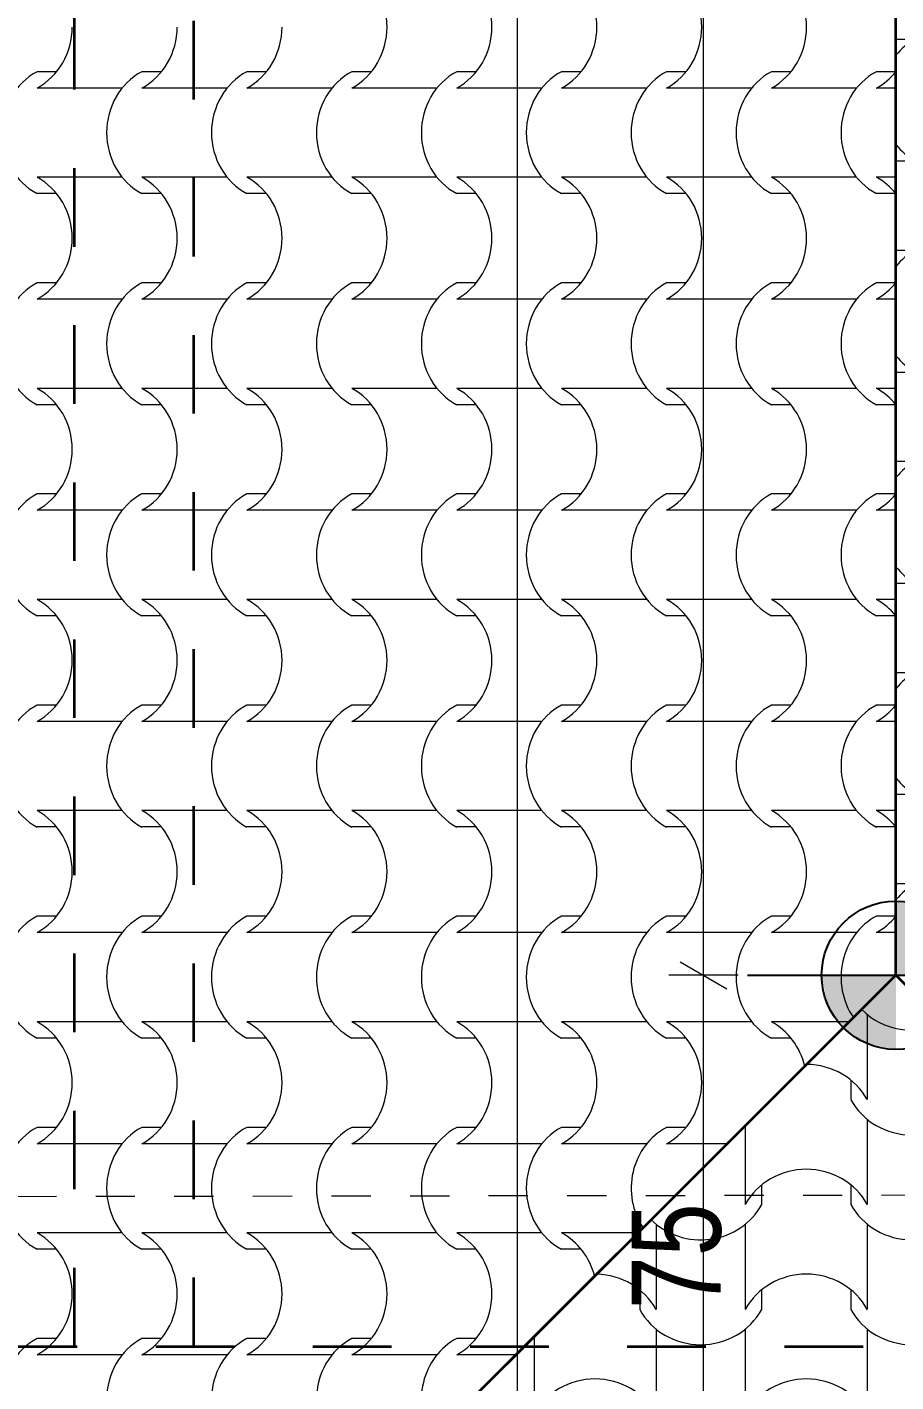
# Model space of a CAD drawing. Extents: x 1230 to 300706, y -1407 to 36108.
# Drawn here: x 244999 to 246169, y 7252 to 9078 of the extents above; entities that cross this region are included whole.
import ezdxf

# ---------------------------------------------------------------- set-up
doc = ezdxf.new("R2010")
doc.units = 0
doc.header["$LTSCALE"] = 5
doc.header["$MEASUREMENT"] = 0
doc.set_wipeout_variables(frame=1)
doc.linetypes.add('- Прекъснати линия', pattern=[423.333333, 211.666667, -211.666667])
doc.linetypes.add('Wipeout_Contour', pattern=[100000, 0, -100000])
for name, color, linetype, lineweight in [('1', 255, 'Continuous', 13), ('102', 254, 'Continuous', 15), ('41', 7, 'Continuous', 35), ('85', 254, 'Continuous', 20)]:
    doc.layers.add(name, color=color, linetype=linetype, lineweight=lineweight)
doc.layers.add('58', color=7, linetype='Continuous', lineweight=25, true_color=0xdf0000)
doc.layers.add('65', color=7, linetype='Continuous', lineweight=20, true_color=0x4e4e4e)
doc.styles.add('GENERATED_STYLE_6', font='Cambria Math.ttf')

# ---------------------------------------------------------------- blocks, each defined once
blk = doc.blocks.new('*X43')
at = {"layer": '102', "color": 254, "linetype": 'Continuous', "lineweight": 15}
for p, q in [((185.768, 135.847), (185.241, 135.847)), ((188.593, 135.847), (188.067, 135.847)), ((191.419, 135.847), (190.892, 135.847)), ((194.244, 135.847), (193.717, 135.847)), ((197.07, 135.847), (196.543, 135.847)), ((199.895, 135.847), (199.368, 135.847)), ((202.72, 135.847), (202.194, 135.847)), ((205.546, 135.847), (205.019, 135.847)), ((208.371, 135.847), (207.844, 135.847)), ((186.387, 135.407), (185.241, 135.407)), ((187.533, 135.407), (186.387, 135.407)), ((189.212, 135.407), (188.067, 135.407)), ((190.358, 135.407), (189.212, 135.407)), ((192.038, 135.407), (190.892, 135.407)), ((193.184, 135.407), (192.038, 135.407)), ((194.863, 135.407), (193.717, 135.407)), ((196.009, 135.407), (194.863, 135.407)), ((197.689, 135.407), (196.543, 135.407)), ((198.835, 135.407), (197.689, 135.407)), ((200.514, 135.407), (199.368, 135.407)), ((201.66, 135.407), (200.514, 135.407)), ((203.339, 135.407), (202.194, 135.407)), ((204.485, 135.407), (203.339, 135.407)), ((206.165, 135.407), (205.019, 135.407)), ((207.311, 135.407), (206.165, 135.407)), ((208.371, 135.407), (207.844, 135.407)), ((186.387, 133.003), (185.241, 133.003)), ((187.533, 133.003), (186.387, 133.003)), ((189.212, 133.003), (188.067, 133.003)), ((190.358, 133.003), (189.212, 133.003)), ((192.038, 133.003), (190.892, 133.003)), ((193.184, 133.003), (192.038, 133.003)), ((194.863, 133.003), (193.717, 133.003)), ((196.009, 133.003), (194.863, 133.003)), ((197.689, 133.003), (196.543, 133.003)), ((198.835, 133.003), (197.689, 133.003)), ((200.514, 133.003), (199.368, 133.003)), ((201.66, 133.003), (200.514, 133.003)), ((203.339, 133.003), (202.194, 133.003)), ((204.485, 133.003), (203.339, 133.003)), ((206.165, 133.003), (205.019, 133.003)), ((207.311, 133.003), (206.165, 133.003)), ((208.371, 133.003), (207.844, 133.003)), ((185.768, 132.563), (185.241, 132.563)), ((188.593, 132.563), (188.067, 132.563)), ((191.419, 132.563), (190.892, 132.563)), ((194.244, 132.563), (193.717, 132.563)), ((197.07, 132.563), (196.543, 132.563)), ((199.895, 132.563), (199.368, 132.563)), ((202.72, 132.563), (202.194, 132.563)), ((205.546, 132.563), (205.019, 132.563)), ((208.371, 132.563), (207.844, 132.563)), ((185.768, 130.158), (185.241, 130.158)), ((188.593, 130.158), (188.067, 130.158)), ((191.419, 130.158), (190.892, 130.158)), ((194.244, 130.158), (193.717, 130.158)), ((197.07, 130.158), (196.543, 130.158)), ((199.895, 130.158), (199.368, 130.158)), ((202.72, 130.158), (202.194, 130.158)), ((205.546, 130.158), (205.019, 130.158)), ((208.371, 130.158), (207.844, 130.158)), ((186.387, 129.718), (185.241, 129.718)), ((187.533, 129.718), (186.387, 129.718)), ((189.212, 129.718), (188.067, 129.718)), ((190.358, 129.718), (189.212, 129.718)), ((192.038, 129.718), (190.892, 129.718)), ((193.184, 129.718), (192.038, 129.718)), ((194.863, 129.718), (193.717, 129.718)), ((196.009, 129.718), (194.863, 129.718)), ((197.689, 129.718), (196.543, 129.718)), ((198.835, 129.718), (197.689, 129.718)), ((200.514, 129.718), (199.368, 129.718)), ((201.66, 129.718), (200.514, 129.718)), ((203.339, 129.718), (202.194, 129.718)), ((204.485, 129.718), (203.339, 129.718)), ((206.165, 129.718), (205.019, 129.718)), ((207.311, 129.718), (206.165, 129.718)), ((208.371, 129.718), (207.844, 129.718)), ((186.387, 127.313), (185.241, 127.313)), ((187.533, 127.313), (186.387, 127.313)), ((189.212, 127.313), (188.067, 127.313)), ((190.358, 127.313), (189.212, 127.313)), ((192.038, 127.313), (190.892, 127.313)), ((193.184, 127.313), (192.038, 127.313)), ((194.863, 127.313), (193.717, 127.313)), ((196.009, 127.313), (194.863, 127.313)), ((197.689, 127.313), (196.543, 127.313)), ((198.835, 127.313), (197.689, 127.313)), ((200.514, 127.313), (199.368, 127.313)), ((201.66, 127.313), (200.514, 127.313)), ((203.339, 127.313), (202.194, 127.313)), ((204.485, 127.313), (203.339, 127.313)), ((206.165, 127.313), (205.019, 127.313)), ((207.311, 127.313), (206.165, 127.313)), ((208.371, 127.313), (207.844, 127.313)), ((185.768, 126.873), (185.241, 126.873)), ((188.593, 126.873), (188.067, 126.873)), ((191.419, 126.873), (190.892, 126.873)), ((194.244, 126.873), (193.717, 126.873)), ((197.07, 126.873), (196.543, 126.873)), ((199.895, 126.873), (199.368, 126.873)), ((202.72, 126.873), (202.194, 126.873)), ((205.546, 126.873), (205.019, 126.873)), ((208.371, 126.873), (207.844, 126.873)), ((185.768, 124.468), (185.241, 124.468)), ((188.593, 124.468), (188.067, 124.468)), ((191.419, 124.468), (190.892, 124.468)), ((194.244, 124.468), (193.717, 124.468)), ((197.07, 124.468), (196.543, 124.468)), ((199.895, 124.468), (199.368, 124.468)), ((202.72, 124.468), (202.194, 124.468)), ((205.546, 124.468), (205.019, 124.468)), ((208.371, 124.468), (207.844, 124.468)), ((186.387, 124.028), (185.241, 124.028)), ((187.533, 124.028), (186.387, 124.028)), ((189.212, 124.028), (188.067, 124.028)), ((190.358, 124.028), (189.212, 124.028)), ((192.038, 124.028), (190.892, 124.028)), ((193.184, 124.028), (192.038, 124.028)), ((194.863, 124.028), (193.717, 124.028)), ((196.009, 124.028), (194.863, 124.028)), ((197.689, 124.028), (196.543, 124.028)), ((198.835, 124.028), (197.689, 124.028)), ((200.514, 124.028), (199.368, 124.028)), ((201.66, 124.028), (200.514, 124.028)), ((203.339, 124.028), (202.194, 124.028)), ((204.485, 124.028), (203.339, 124.028)), ((206.165, 124.028), (205.019, 124.028)), ((207.311, 124.028), (206.165, 124.028)), ((208.371, 124.028), (207.844, 124.028)), ((186.387, 121.623), (185.241, 121.623)), ((187.533, 121.623), (186.387, 121.623)), ((189.212, 121.623), (188.067, 121.623)), ((190.358, 121.623), (189.212, 121.623)), ((192.038, 121.623), (190.892, 121.623)), ((193.184, 121.623), (192.038, 121.623)), ((194.863, 121.623), (193.717, 121.623)), ((196.009, 121.623), (194.863, 121.623)), ((197.689, 121.623), (196.543, 121.623)), ((198.835, 121.623), (197.689, 121.623)), ((200.514, 121.623), (199.368, 121.623)), ((201.66, 121.623), (200.514, 121.623)), ((203.339, 121.623), (202.194, 121.623)), ((204.485, 121.623), (203.339, 121.623)), ((206.165, 121.623), (205.019, 121.623)), ((207.311, 121.623), (206.165, 121.623)), ((208.371, 121.623), (207.844, 121.623)), ((185.768, 121.183), (185.241, 121.183)), ((188.593, 121.183), (188.067, 121.183)), ((191.419, 121.183), (190.892, 121.183)), ((194.244, 121.183), (193.717, 121.183)), ((197.07, 121.183), (196.543, 121.183)), ((199.895, 121.183), (199.368, 121.183)), ((202.72, 121.183), (202.194, 121.183)), ((205.546, 121.183), (205.019, 121.183)), ((208.371, 121.183), (207.844, 121.183)), ((185.768, 118.779), (185.241, 118.779)), ((188.593, 118.779), (188.067, 118.779)), ((191.419, 118.779), (190.892, 118.779)), ((194.244, 118.779), (193.717, 118.779)), ((197.07, 118.779), (196.543, 118.779)), ((199.895, 118.779), (199.368, 118.779)), ((202.72, 118.779), (202.194, 118.779)), ((205.546, 118.779), (205.019, 118.779)), ((208.371, 118.779), (207.844, 118.779)), ((186.387, 118.339), (185.241, 118.339)), ((187.533, 118.339), (186.387, 118.339)), ((189.212, 118.339), (188.067, 118.339)), ((190.358, 118.339), (189.212, 118.339)), ((192.038, 118.339), (190.892, 118.339)), ((193.184, 118.339), (192.038, 118.339)), ((194.863, 118.339), (193.717, 118.339)), ((196.009, 118.339), (194.863, 118.339)), ((197.689, 118.339), (196.543, 118.339)), ((198.835, 118.339), (197.689, 118.339)), ((200.514, 118.339), (199.368, 118.339)), ((201.66, 118.339), (200.514, 118.339)), ((203.339, 118.339), (202.194, 118.339)), ((204.485, 118.339), (203.339, 118.339)), ((206.165, 118.339), (205.019, 118.339)), ((207.311, 118.339), (206.165, 118.339)), ((208.371, 118.339), (207.844, 118.339)), ((186.387, 115.934), (185.241, 115.934)), ((187.533, 115.934), (186.387, 115.934)), ((189.212, 115.934), (188.067, 115.934)), ((190.358, 115.934), (189.212, 115.934)), ((192.038, 115.934), (190.892, 115.934)), ((193.184, 115.934), (192.038, 115.934)), ((194.863, 115.934), (193.717, 115.934)), ((196.009, 115.934), (194.863, 115.934)), ((197.689, 115.934), (196.543, 115.934)), ((198.835, 115.934), (197.689, 115.934)), ((200.514, 115.934), (199.368, 115.934)), ((201.66, 115.934), (200.514, 115.934)), ((203.339, 115.934), (202.194, 115.934)), ((204.485, 115.934), (203.339, 115.934)), ((206.165, 115.934), (205.019, 115.934)), ((207.311, 115.934), (206.165, 115.934)), ((208.371, 115.934), (207.844, 115.934)), ((185.768, 115.494), (185.241, 115.494)), ((188.593, 115.494), (188.067, 115.494)), ((191.419, 115.494), (190.892, 115.494)), ((194.244, 115.494), (193.717, 115.494)), ((197.07, 115.494), (196.543, 115.494)), ((199.895, 115.494), (199.368, 115.494)), ((202.72, 115.494), (202.194, 115.494)), ((205.546, 115.494), (205.019, 115.494)), ((208.371, 115.494), (207.844, 115.494)), ((185.768, 113.089), (185.241, 113.089)), ((188.593, 113.089), (188.067, 113.089)), ((191.419, 113.089), (190.892, 113.089)), ((194.244, 113.089), (193.717, 113.089)), ((197.07, 113.089), (196.543, 113.089)), ((199.895, 113.089), (199.368, 113.089)), ((202.72, 113.089), (202.194, 113.089)), ((205.546, 113.089), (205.019, 113.089)), ((208.371, 113.089), (207.844, 113.089)), ((186.387, 112.649), (185.241, 112.649)), ((187.533, 112.649), (186.387, 112.649)), ((189.212, 112.649), (188.067, 112.649)), ((190.358, 112.649), (189.212, 112.649)), ((192.038, 112.649), (190.892, 112.649)), ((193.184, 112.649), (192.038, 112.649)), ((194.863, 112.649), (193.717, 112.649)), ((196.009, 112.649), (194.863, 112.649)), ((197.689, 112.649), (196.543, 112.649)), ((198.835, 112.649), (197.689, 112.649)), ((200.514, 112.649), (199.368, 112.649)), ((201.66, 112.649), (200.514, 112.649)), ((203.339, 112.649), (202.194, 112.649)), ((204.485, 112.649), (203.339, 112.649)), ((206.165, 112.649), (205.019, 112.649)), ((207.311, 112.649), (206.165, 112.649)), ((208.371, 112.649), (207.844, 112.649)), ((186.387, 110.244), (185.241, 110.244)), ((187.533, 110.244), (186.387, 110.244)), ((189.212, 110.244), (188.067, 110.244)), ((190.358, 110.244), (189.212, 110.244)), ((192.038, 110.244), (190.892, 110.244)), ((193.184, 110.244), (192.038, 110.244)), ((194.863, 110.244), (193.717, 110.244)), ((196.009, 110.244), (194.863, 110.244)), ((197.689, 110.244), (196.543, 110.244)), ((198.835, 110.244), (197.689, 110.244)), ((200.514, 110.244), (199.368, 110.244)), ((201.66, 110.244), (200.514, 110.244)), ((203.339, 110.244), (202.194, 110.244)), ((204.485, 110.244), (203.339, 110.244)), ((206.165, 110.244), (205.019, 110.244)), ((207.118, 110.244), (206.165, 110.244)), ((185.768, 109.804), (185.241, 109.804)), ((188.593, 109.804), (188.067, 109.804)), ((191.419, 109.804), (190.892, 109.804)), ((194.244, 109.804), (193.717, 109.804)), ((197.07, 109.804), (196.543, 109.804)), ((199.895, 109.804), (199.368, 109.804)), ((202.72, 109.804), (202.194, 109.804)), ((205.546, 109.804), (205.019, 109.804)), ((185.768, 107.399), (185.241, 107.399)), ((188.593, 107.399), (188.067, 107.399)), ((191.419, 107.399), (190.892, 107.399)), ((194.244, 107.399), (193.717, 107.399)), ((197.07, 107.399), (196.543, 107.399)), ((199.895, 107.399), (199.368, 107.399)), ((202.72, 107.399), (202.194, 107.399)), ((186.387, 106.959), (185.241, 106.959)), ((187.533, 106.959), (186.387, 106.959)), ((189.212, 106.959), (188.067, 106.959)), ((190.358, 106.959), (189.212, 106.959)), ((192.038, 106.959), (190.892, 106.959)), ((193.184, 106.959), (192.038, 106.959)), ((194.863, 106.959), (193.717, 106.959)), ((196.009, 106.959), (194.863, 106.959)), ((197.689, 106.959), (196.543, 106.959)), ((198.835, 106.959), (197.689, 106.959)), ((200.514, 106.959), (199.368, 106.959)), ((201.66, 106.959), (200.514, 106.959)), ((203.339, 106.959), (202.194, 106.959)), ((203.833, 106.959), (203.339, 106.959)), ((186.387, 104.555), (185.241, 104.555)), ((187.533, 104.555), (186.387, 104.555)), ((189.212, 104.555), (188.067, 104.555)), ((190.358, 104.555), (189.212, 104.555)), ((192.038, 104.555), (190.892, 104.555)), ((193.184, 104.555), (192.038, 104.555)), ((194.863, 104.555), (193.717, 104.555)), ((196.009, 104.555), (194.863, 104.555)), ((197.689, 104.555), (196.543, 104.555)), ((198.835, 104.555), (197.689, 104.555)), ((200.514, 104.555), (199.368, 104.555)), ((201.428, 104.555), (200.514, 104.555)), ((185.768, 104.115), (185.241, 104.115)), ((188.593, 104.115), (188.067, 104.115)), ((191.419, 104.115), (190.892, 104.115)), ((194.244, 104.115), (193.717, 104.115)), ((197.07, 104.115), (196.543, 104.115)), ((199.895, 104.115), (199.368, 104.115)), ((185.768, 101.71), (185.241, 101.71)), ((188.593, 101.71), (188.067, 101.71)), ((191.419, 101.71), (190.892, 101.71)), ((194.244, 101.71), (193.717, 101.71)), ((197.07, 101.71), (196.543, 101.71)), ((186.387, 101.27), (185.241, 101.27)), ((187.533, 101.27), (186.387, 101.27)), ((189.212, 101.27), (188.067, 101.27)), ((190.358, 101.27), (189.212, 101.27)), ((192.038, 101.27), (190.892, 101.27)), ((193.184, 101.27), (192.038, 101.27)), ((194.863, 101.27), (193.717, 101.27)), ((196.009, 101.27), (194.863, 101.27)), ((197.689, 101.27), (196.543, 101.27)), ((198.143, 101.27), (197.689, 101.27))]:
    blk.add_line(p, q, dxfattribs=at)
for centre, major_axis, start_param, end_param in [((192.929, 137.044), (0, 1.849), 4.715365, 5.812147), ((195.754, 137.044), (0, 1.849), 4.715365, 5.812147), ((198.58, 137.044), (0, 1.849), 4.715365, 5.812147), ((201.405, 137.044), (0, 1.849), 4.715365, 5.812147), ((204.23, 137.044), (0, 1.849), 4.715365, 5.812147), ((184.453, 137.055), (0, 1.849), 3.612631, 4.709413), ((187.278, 137.055), (0, 1.849), 3.612631, 4.709413), ((190.103, 137.055), (0, 1.849), 3.612631, 4.709413), ((192.929, 137.055), (0, 1.849), 3.612631, 4.709413), ((195.754, 137.055), (0, 1.849), 3.612631, 4.709413), ((198.58, 137.055), (0, 1.849), 3.612631, 4.709413), ((201.405, 137.055), (0, 1.849), 3.612631, 4.709413), ((204.23, 137.055), (0, 1.849), 3.612631, 4.709413), ((186.018, 134.205), (0, 1.839), 0.466079, 2.675513), ((188.843, 134.205), (0, 1.839), 0.466079, 2.675513), ((191.668, 134.205), (0, 1.839), 0.466079, 2.675513), ((194.494, 134.205), (0, 1.839), 0.466079, 2.675513), ((197.319, 134.205), (0, 1.839), 0.466079, 2.675513), ((200.145, 134.205), (0, 1.839), 0.466079, 2.675513), ((202.97, 134.205), (0, 1.839), 0.466079, 2.675513), ((205.795, 134.205), (0, 1.839), 0.466079, 2.675513), ((208.621, 134.205), (0, 1.839), 0.466079, 2.675513), ((207.056, 137.055), (0, 1.849), 3.612631, 4.000339), ((184.453, 131.355), (0, 1.849), 4.715365, 5.812147), ((187.278, 131.355), (0, 1.849), 4.715365, 5.812147), ((190.103, 131.355), (0, 1.849), 4.715365, 5.812147), ((192.929, 131.355), (0, 1.849), 4.715365, 5.812147), ((195.754, 131.355), (0, 1.849), 4.715365, 5.812147), ((198.58, 131.355), (0, 1.849), 4.715365, 5.812147), ((201.405, 131.355), (0, 1.849), 4.715365, 5.812147), ((204.23, 131.355), (0, 1.849), 4.715365, 5.812147), ((207.056, 131.355), (0, 1.849), 5.424438, 5.812147), ((184.453, 131.366), (0, 1.849), 3.612631, 4.709413), ((187.278, 131.366), (0, 1.849), 3.612631, 4.709413), ((190.103, 131.366), (0, 1.849), 3.612631, 4.709413), ((192.929, 131.366), (0, 1.849), 3.612631, 4.709413), ((195.754, 131.366), (0, 1.849), 3.612631, 4.709413), ((198.58, 131.366), (0, 1.849), 3.612631, 4.709413), ((201.405, 131.366), (0, 1.849), 3.612631, 4.709413), ((204.23, 131.366), (0, 1.849), 3.612631, 4.709413), ((186.018, 128.515), (0, 1.839), 0.466079, 2.675513), ((188.843, 128.515), (0, 1.839), 0.466079, 2.675513), ((191.668, 128.515), (0, 1.839), 0.466079, 2.675513), ((194.494, 128.515), (0, 1.839), 0.466079, 2.675513), ((197.319, 128.515), (0, 1.839), 0.466079, 2.675513), ((200.145, 128.515), (0, 1.839), 0.466079, 2.675513), ((202.97, 128.515), (0, 1.839), 0.466079, 2.675513), ((205.795, 128.515), (0, 1.839), 0.466079, 2.675513), ((208.621, 128.515), (0, 1.839), 0.466079, 2.675513), ((207.056, 131.366), (0, 1.849), 3.612631, 4.00034), ((184.453, 125.665), (0, 1.849), 4.715365, 5.812147), ((187.278, 125.665), (0, 1.849), 4.715365, 5.812147), ((190.103, 125.665), (0, 1.849), 4.715365, 5.812147), ((192.929, 125.665), (0, 1.849), 4.715365, 5.812147), ((195.754, 125.665), (0, 1.849), 4.715365, 5.812147), ((198.58, 125.665), (0, 1.849), 4.715365, 5.812147), ((201.405, 125.665), (0, 1.849), 4.715365, 5.812147), ((204.23, 125.665), (0, 1.849), 4.715365, 5.812147), ((207.056, 125.665), (0, 1.849), 5.424437, 5.812147), ((184.453, 125.676), (0, 1.849), 3.612631, 4.709413), ((187.278, 125.676), (0, 1.849), 3.612631, 4.709413), ((190.103, 125.676), (0, 1.849), 3.612631, 4.709413), ((192.929, 125.676), (0, 1.849), 3.612631, 4.709413), ((195.754, 125.676), (0, 1.849), 3.612631, 4.709413), ((198.58, 125.676), (0, 1.849), 3.612631, 4.709413), ((201.405, 125.676), (0, 1.849), 3.612631, 4.709413), ((204.23, 125.676), (0, 1.849), 3.612631, 4.709413), ((186.018, 122.826), (0, 1.839), 0.466079, 2.675513), ((188.843, 122.826), (0, 1.839), 0.466079, 2.675513), ((191.668, 122.826), (0, 1.839), 0.466079, 2.675513), ((194.494, 122.826), (0, 1.839), 0.466079, 2.675513), ((197.319, 122.826), (0, 1.839), 0.466079, 2.675513), ((200.145, 122.826), (0, 1.839), 0.466079, 2.675513), ((202.97, 122.826), (0, 1.839), 0.466079, 2.675513), ((205.795, 122.826), (0, 1.839), 0.466079, 2.675513), ((208.621, 122.826), (0, 1.839), 0.466079, 2.675513), ((207.056, 125.676), (0, 1.849), 3.612631, 4.000341), ((184.453, 119.976), (0, 1.849), 4.715365, 5.812147), ((187.278, 119.976), (0, 1.849), 4.715365, 5.812147), ((190.103, 119.976), (0, 1.849), 4.715365, 5.812147), ((192.929, 119.976), (0, 1.849), 4.715365, 5.812147), ((195.754, 119.976), (0, 1.849), 4.715365, 5.812147), ((198.58, 119.976), (0, 1.849), 4.715365, 5.812147), ((201.405, 119.976), (0, 1.849), 4.715365, 5.812147), ((204.23, 119.976), (0, 1.849), 4.715365, 5.812147), ((207.056, 119.976), (0, 1.849), 5.424436, 5.812147), ((184.453, 119.987), (0, 1.849), 3.612631, 4.709413), ((187.278, 119.987), (0, 1.849), 3.612631, 4.709413), ((190.103, 119.987), (0, 1.849), 3.612631, 4.709413), ((192.929, 119.987), (0, 1.849), 3.612631, 4.709413), ((195.754, 119.987), (0, 1.849), 3.612631, 4.709413), ((198.58, 119.987), (0, 1.849), 3.612631, 4.709413), ((201.405, 119.987), (0, 1.849), 3.612631, 4.709413), ((204.23, 119.987), (0, 1.849), 3.612631, 4.709413), ((186.018, 117.136), (0, 1.839), 0.466079, 2.675513), ((188.843, 117.136), (0, 1.839), 0.466079, 2.675513), ((191.668, 117.136), (0, 1.839), 0.466079, 2.675513), ((194.494, 117.136), (0, 1.839), 0.466079, 2.675513), ((197.319, 117.136), (0, 1.839), 0.466079, 2.675513), ((200.145, 117.136), (0, 1.839), 0.466079, 2.675513), ((202.97, 117.136), (0, 1.839), 0.466079, 2.675513), ((205.795, 117.136), (0, 1.839), 0.466079, 2.675513), ((208.621, 117.136), (0, 1.839), 0.466079, 2.675513), ((207.056, 119.987), (0, 1.849), 3.612631, 4.000342), ((184.453, 114.286), (0, 1.849), 4.715365, 5.812147), ((187.278, 114.286), (0, 1.849), 4.715365, 5.812147), ((190.103, 114.286), (0, 1.849), 4.715365, 5.812147), ((192.929, 114.286), (0, 1.849), 4.715365, 5.812147), ((195.754, 114.286), (0, 1.849), 4.715365, 5.812147), ((198.58, 114.286), (0, 1.849), 4.715365, 5.812147), ((201.405, 114.286), (0, 1.849), 4.715365, 5.812147), ((204.23, 114.286), (0, 1.849), 4.715365, 5.812147), ((207.056, 114.286), (0, 1.849), 5.424436, 5.812147), ((184.453, 114.297), (0, 1.849), 3.612631, 4.709413), ((187.278, 114.297), (0, 1.849), 3.612631, 4.709413), ((190.103, 114.297), (0, 1.849), 3.612631, 4.709413), ((192.929, 114.297), (0, 1.849), 3.612631, 4.709413), ((195.754, 114.297), (0, 1.849), 3.612631, 4.709413), ((198.58, 114.297), (0, 1.849), 3.612631, 4.709413), ((201.405, 114.297), (0, 1.849), 3.612631, 4.709413), ((204.23, 114.297), (0, 1.849), 3.612631, 4.709413), ((186.018, 111.447), (0, 1.839), 0.466079, 2.675513), ((188.843, 111.447), (0, 1.839), 0.466079, 2.675513), ((191.668, 111.447), (0, 1.839), 0.466079, 2.675513), ((194.494, 111.447), (0, 1.839), 0.466079, 2.675513), ((197.319, 111.447), (0, 1.839), 0.466079, 2.675513), ((200.145, 111.447), (0, 1.839), 0.466079, 2.675513), ((202.97, 111.447), (0, 1.839), 0.466079, 2.675513), ((205.795, 111.447), (0, 1.839), 0.466079, 2.675513), ((208.621, 111.447), (0, 1.839), 0.466079, 2.205644), ((207.056, 114.297), (0, 1.849), 3.612631, 4.000343), ((184.453, 108.596), (0, 1.849), 4.715365, 5.812147), ((187.278, 108.596), (0, 1.849), 4.715365, 5.812147), ((190.103, 108.596), (0, 1.849), 4.715365, 5.812147), ((192.929, 108.596), (0, 1.849), 4.715365, 5.812147), ((195.754, 108.596), (0, 1.849), 4.715365, 5.812147), ((198.58, 108.596), (0, 1.849), 4.715365, 5.812147), ((201.405, 108.596), (0, 1.849), 4.715365, 5.812147), ((204.23, 108.596), (0, 1.849), 4.956449, 5.812147), ((184.453, 108.607), (0, 1.849), 3.612631, 4.709413), ((187.278, 108.607), (0, 1.849), 3.612631, 4.709413), ((190.103, 108.607), (0, 1.849), 3.612631, 4.709413), ((192.929, 108.607), (0, 1.849), 3.612631, 4.709413), ((195.754, 108.607), (0, 1.849), 3.612631, 4.709413), ((198.58, 108.607), (0, 1.849), 3.612631, 4.709413), ((201.405, 108.607), (0, 1.849), 3.612631, 4.709413), ((186.018, 105.757), (0, 1.839), 0.466079, 2.675513), ((188.843, 105.757), (0, 1.839), 0.466079, 2.675513), ((191.668, 105.757), (0, 1.839), 0.466079, 2.675513), ((194.494, 105.757), (0, 1.839), 0.466079, 2.675513), ((197.319, 105.757), (0, 1.839), 0.466079, 2.675513), ((200.145, 105.757), (0, 1.839), 0.466079, 2.675513), ((202.97, 105.757), (0, 1.839), 0.466079, 2.190136), ((184.453, 102.907), (0, 1.849), 4.715365, 5.812147), ((187.278, 102.907), (0, 1.849), 4.715365, 5.812147), ((190.103, 102.907), (0, 1.849), 4.715365, 5.812147), ((192.929, 102.907), (0, 1.849), 4.715365, 5.812147), ((195.754, 102.907), (0, 1.849), 4.715365, 5.812147), ((198.58, 102.907), (0, 1.849), 4.97389, 5.812147), ((184.453, 102.918), (0, 1.849), 3.612631, 4.709413), ((187.278, 102.918), (0, 1.849), 3.612631, 4.709413), ((190.103, 102.918), (0, 1.849), 3.612631, 4.709413), ((192.929, 102.918), (0, 1.849), 3.612631, 4.709413), ((195.754, 102.918), (0, 1.849), 3.612631, 4.709413), ((186.018, 100.067), (0, 1.839), 0.466079, 2.675513), ((188.843, 100.067), (0, 1.839), 0.466079, 2.675513), ((191.668, 100.067), (0, 1.839), 0.466079, 2.675513), ((194.494, 100.067), (0, 1.839), 0.466079, 2.675513), ((197.319, 100.067), (0, 1.839), 0.466079, 2.174594)]:
    blk.add_ellipse(centre, major_axis=major_axis, ratio=0.939693, start_param=start_param, end_param=end_param, dxfattribs=at)
blk = doc.blocks.new('*X44')
at = {"layer": '102', "color": 254, "linetype": 'Continuous', "lineweight": 15}
for p, q in [((208.371, 136.728), (208.898, 136.728)), ((208.371, 133.444), (208.898, 133.444)), ((208.371, 131.039), (208.898, 131.039)), ((208.371, 127.754), (208.898, 127.754)), ((208.371, 125.349), (208.898, 125.349)), ((208.371, 122.064), (208.898, 122.064)), ((208.371, 119.66), (208.898, 119.66)), ((208.371, 116.375), (208.898, 116.375)), ((208.371, 113.97), (208.898, 113.97))]:
    blk.add_line(p, q, dxfattribs=at)
for centre, start_param, end_param in [((209.687, 135.081), 0.471039, 0.858749), ((209.687, 135.092), 2.282843, 2.670554), ((209.687, 129.391), 0.471039, 0.858749), ((209.687, 129.402), 2.282843, 2.670554), ((209.687, 123.701), 0.471039, 0.858749), ((209.687, 123.712), 2.282843, 2.670554), ((209.687, 118.012), 0.471039, 0.858749), ((209.687, 118.023), 2.282843, 2.670554), ((209.687, 112.322), 0.471039, 0.858749)]:
    blk.add_ellipse(centre, major_axis=(0, 1.849), ratio=0.939693, start_param=start_param, end_param=end_param, dxfattribs=at)
blk = doc.blocks.new('*X45')
at = {"layer": '102', "color": 254, "linetype": 'Continuous', "lineweight": 15}
for p, q in [((207.601, 110.437), (207.601, 109.291)), ((210.006, 109.863), (210.006, 109.291)), ((207.601, 109.291), (207.601, 108.146)), ((210.006, 109.291), (210.006, 108.146)), ((207.161, 108.672), (207.161, 108.146)), ((210.446, 108.672), (210.446, 108.146)), ((204.316, 107.443), (204.316, 106.466)), ((207.601, 107.612), (207.601, 106.466)), ((210.006, 107.612), (210.006, 106.466)), ((204.316, 106.466), (204.316, 105.32)), ((207.601, 106.466), (207.601, 105.32)), ((210.006, 106.466), (210.006, 105.32)), ((213.291, 106.579), (213.291, 106.466)), ((213.291, 106.466), (213.291, 105.32)), ((204.756, 105.847), (204.756, 105.32)), ((207.161, 105.847), (207.161, 105.32)), ((210.446, 105.847), (210.446, 105.32)), ((212.85, 105.847), (212.85, 105.32)), ((201.911, 104.786), (201.911, 103.641)), ((204.316, 104.786), (204.316, 103.641)), ((207.601, 104.786), (207.601, 103.641)), ((210.006, 104.786), (210.006, 103.641)), ((213.291, 104.786), (213.291, 103.641)), ((215.695, 104.174), (215.695, 103.641)), ((201.911, 103.641), (201.911, 102.495)), ((204.316, 103.641), (204.316, 102.495)), ((207.601, 103.641), (207.601, 102.495)), ((210.006, 103.641), (210.006, 102.495)), ((213.291, 103.641), (213.291, 102.495)), ((215.695, 103.641), (215.695, 102.495)), ((201.471, 103.022), (201.471, 102.495)), ((204.756, 103.022), (204.756, 102.495)), ((207.161, 103.022), (207.161, 102.495)), ((210.446, 103.022), (210.446, 102.495)), ((212.85, 103.022), (212.85, 102.495)), ((216.135, 103.022), (216.135, 102.495)), ((201.911, 101.961), (201.911, 100.815)), ((204.316, 101.961), (204.316, 100.815)), ((207.601, 101.961), (207.601, 100.815)), ((210.006, 101.961), (210.006, 100.815)), ((213.291, 101.961), (213.291, 100.815)), ((215.695, 101.961), (215.695, 100.815)), ((198.626, 101.753), (198.626, 100.815)), ((198.626, 100.815), (198.626, 99.669)), ((201.911, 100.815), (201.911, 99.669)), ((204.316, 100.815), (204.316, 99.669)), ((207.601, 100.815), (207.601, 99.669)), ((210.006, 100.815), (210.006, 99.669)), ((213.291, 100.815), (213.291, 99.669)), ((215.695, 100.815), (215.695, 99.669)), ((218.98, 100.889), (218.98, 100.815)), ((218.98, 100.815), (218.98, 99.669)), ((199.067, 100.196), (199.067, 99.669)), ((201.471, 100.196), (201.471, 99.669)), ((204.756, 100.196), (204.756, 99.669)), ((207.161, 100.196), (207.161, 99.669)), ((210.446, 100.196), (210.446, 99.669)), ((212.85, 100.196), (212.85, 99.669)), ((216.135, 100.196), (216.135, 99.669)), ((218.54, 100.196), (218.54, 99.669)), ((196.222, 99.136), (196.222, 97.99)), ((198.626, 99.136), (198.626, 97.99)), ((201.911, 99.136), (201.911, 97.99)), ((204.316, 99.136), (204.316, 97.99)), ((207.601, 99.136), (207.601, 97.99)), ((210.006, 99.136), (210.006, 97.99)), ((213.291, 99.136), (213.291, 97.99)), ((215.695, 99.136), (215.695, 97.99)), ((218.98, 99.136), (218.98, 97.99)), ((221.385, 98.484), (221.385, 97.99)), ((196.222, 97.99), (196.222, 96.844)), ((198.626, 97.99), (198.626, 96.844)), ((201.911, 97.99), (201.911, 96.844)), ((204.316, 97.99), (204.316, 96.844)), ((207.601, 97.99), (207.601, 96.844)), ((210.006, 97.99), (210.006, 96.844)), ((213.291, 97.99), (213.291, 96.844)), ((215.695, 97.99), (215.695, 96.844)), ((218.98, 97.99), (218.98, 96.844)), ((221.385, 97.99), (221.385, 96.844)), ((195.782, 97.371), (195.782, 96.844)), ((199.067, 97.371), (199.067, 96.844)), ((201.471, 97.371), (201.471, 96.844)), ((204.756, 97.371), (204.756, 96.844)), ((207.161, 97.371), (207.161, 96.844)), ((210.446, 97.371), (210.446, 96.844)), ((212.85, 97.371), (212.85, 96.844)), ((216.135, 97.371), (216.135, 96.844)), ((218.54, 97.371), (218.54, 96.844)), ((221.825, 97.371), (221.825, 96.844))]:
    blk.add_line(p, q, dxfattribs=at)
for centre, major_axis, start_param, end_param in [((208.803, 111.747), (1.839, 0), 3.885652, 5.193195), ((205.953, 107.357), (1.849, 0), 0.471039, 1.562641), ((211.654, 107.357), (1.849, 0), 1.979947, 2.670554), ((208.803, 108.922), (1.839, 0), 3.607672, 5.817106), ((205.964, 104.531), (1.849, 0), 1.573772, 2.670554), ((205.953, 104.531), (1.849, 0), 0.471039, 1.56782), ((211.654, 104.531), (1.849, 0), 1.573772, 2.670554), ((211.643, 104.531), (1.849, 0), 0.471039, 1.56782), ((203.114, 106.097), (1.839, 0), 3.901067, 5.817106), ((208.803, 106.097), (1.839, 0), 3.607672, 5.817106), ((214.493, 106.097), (1.839, 0), 3.607672, 5.17718), ((200.263, 101.706), (1.849, 0), 0.471039, 1.542009), ((205.964, 101.706), (1.849, 0), 1.573772, 2.670554), ((205.953, 101.706), (1.849, 0), 0.471039, 1.56782), ((211.654, 101.706), (1.849, 0), 1.573772, 2.670554), ((211.643, 101.706), (1.849, 0), 0.471039, 1.56782), ((217.343, 101.706), (1.849, 0), 1.996152, 2.670554), ((203.114, 103.271), (1.839, 0), 3.607672, 5.817106), ((208.803, 103.271), (1.839, 0), 3.607672, 5.817106), ((214.493, 103.271), (1.839, 0), 3.607672, 5.817106), ((200.274, 98.881), (1.849, 0), 1.573772, 2.670554), ((200.263, 98.881), (1.849, 0), 0.471039, 1.56782), ((205.964, 98.881), (1.849, 0), 1.573772, 2.670554), ((205.953, 98.881), (1.849, 0), 0.471039, 1.56782), ((211.654, 98.881), (1.849, 0), 1.573772, 2.670554), ((211.643, 98.881), (1.849, 0), 0.471039, 1.56782), ((217.343, 98.881), (1.849, 0), 1.573772, 2.670554), ((217.332, 98.881), (1.849, 0), 0.471039, 1.56782), ((197.424, 100.446), (1.839, 0), 3.916469, 5.817106), ((203.114, 100.446), (1.839, 0), 3.607672, 5.817106), ((208.803, 100.446), (1.839, 0), 3.607672, 5.817106), ((214.493, 100.446), (1.839, 0), 3.607672, 5.817106), ((220.183, 100.446), (1.839, 0), 3.607672, 5.161089), ((194.574, 96.055), (1.849, 0), 0.471039, 1.521748), ((200.274, 96.055), (1.849, 0), 1.573772, 2.670554), ((200.263, 96.055), (1.849, 0), 0.471039, 1.56782), ((205.964, 96.055), (1.849, 0), 1.573772, 2.670554), ((205.953, 96.055), (1.849, 0), 0.471039, 1.56782), ((211.654, 96.055), (1.849, 0), 1.573772, 2.670554), ((211.643, 96.055), (1.849, 0), 0.471039, 1.56782), ((217.343, 96.055), (1.849, 0), 1.573772, 2.670554), ((217.332, 96.055), (1.849, 0), 0.471039, 1.56782), ((223.033, 96.055), (1.849, 0), 2.012269, 2.670554), ((197.424, 97.62), (1.839, 0), 3.607672, 3.848804), ((197.424, 97.62), (1.839, 0), 5.575974, 5.817106), ((203.114, 97.62), (1.839, 0), 3.607672, 3.848804), ((203.114, 97.62), (1.839, 0), 5.575974, 5.817106), ((208.803, 97.62), (1.839, 0), 3.607672, 3.848804), ((208.803, 97.62), (1.839, 0), 5.575974, 5.817106), ((214.493, 97.62), (1.839, 0), 3.607672, 3.848804), ((214.493, 97.62), (1.839, 0), 5.575974, 5.817106), ((220.183, 97.62), (1.839, 0), 3.607672, 3.848804), ((220.183, 97.62), (1.839, 0), 5.575974, 5.817106)]:
    blk.add_ellipse(centre, major_axis=major_axis, ratio=0.939693, start_param=start_param, end_param=end_param, dxfattribs=at)

msp = doc.modelspace()

# ---------------------------------------------------------------- wipeouts: each hides what was drawn before it
at = {"color": 254, "linetype": 'Wipeout_Contour', "lineweight": 0, "ltscale": 1131.990195}
msp.add_wipeout([(239419.3, 7050.3), (245419.3, 7050.3), (246169.3, 7800.3), (246169.3, 13950.3), (239419.3, 13950.3)], dxfattribs=at)

# ---------------------------------------------------------------- next in the draw order: linework, layer by layer
at = {"layer": '41', "color": 7, "linetype": 'Continuous', "lineweight": 35, "ltscale": 0.1, "flags": 128}
for points in [[(246169.3, 13950.3), (246169.3, 7800.3)], [(246169.3, 7800.3), (245419.3, 7050.3)]]:
    msp.add_lwpolyline(points, dxfattribs=at)

# ---------------------------------------------------------------- next in the draw order: block references
at = {"layer": '65', "color": 251, "linetype": 'Continuous', "lineweight": 20, "true_color": 0x4e4e4e, "xscale": 50.00002355911847, "yscale": 50.00002355911847, "zscale": 50.00002355911847}
msp.add_blockref('*X43', (235750.7, 2225.4), dxfattribs=at)

# ---------------------------------------------------------------- next in the draw order: wipeouts: each hides what was drawn before it
at = {"color": 254, "linetype": 'Wipeout_Contour', "lineweight": 0, "ltscale": 1886.276001}
msp.add_wipeout([(252919.3, 13950.3), (246169.3, 13950.3), (246169.3, 7800.3), (246919.3, 7050.3), (252919.3, 7050.3), (249469.3, 10500.3)], dxfattribs=at)

# ---------------------------------------------------------------- next in the draw order: linework, layer by layer
at = {"layer": '41', "color": 7, "linetype": 'Continuous', "lineweight": 35, "ltscale": 0.1, "flags": 128}
for points in [[(246169.3, 7800.3), (246169.3, 13950.3)], [(246919.3, 7050.3), (246169.3, 7800.3)]]:
    msp.add_lwpolyline(points, dxfattribs=at)

# ---------------------------------------------------------------- next in the draw order: block references
at = {"layer": '65', "color": 251, "linetype": 'Continuous', "lineweight": 20, "true_color": 0x4e4e4e, "xscale": 50.00002355911847, "yscale": 50.00002355911847, "zscale": 50.00002355911847}
msp.add_blockref('*X44', (235750.7, 2225.4), dxfattribs=at)

# ---------------------------------------------------------------- next in the draw order: wipeouts: each hides what was drawn before it
at = {"color": 254, "linetype": 'Wipeout_Contour', "lineweight": 0, "ltscale": 923.946628}
msp.add_wipeout([(245419.3, 7050.3), (246919.3, 7050.3), (246169.3, 7800.3), (245869.3, 7500.3)], dxfattribs=at)

# ---------------------------------------------------------------- next in the draw order: hatches: boundary and pattern name
at = {"layer": '58', "linetype": 'Continuous', "lineweight": 25, "true_color": 0xdf0000}
for points in [[(246169.3, 7800.3), (246269.3, 7800.3), (246261.6, 7838.5), (246240, 7871), (246207.5, 7892.6), (246169.3, 7900.3)], [(246169.3, 7800.3), (246069.3, 7800.3), (246076.9, 7762), (246098.5, 7729.5), (246131, 7707.9), (246169.3, 7700.3)]]:
    msp.add_hatch(color=12, dxfattribs=at).paths.add_polyline_path(points)

# ---------------------------------------------------------------- next in the draw order: linework, layer by layer
at = {"layer": '41', "color": 7, "linetype": '- Прекъснати линия', "lineweight": 35, "ltscale": 0.1, "flags": 128}
for points in [[(245063.3, 7300.3), (245063.3, 10350.3), (251669.3, 10350.3)], [(251669.3, 10190.3), (245223.3, 10190.3), (245223.3, 10225.3), (245223.3, 7300.3)]]:
    msp.add_lwpolyline(points, dxfattribs=at)
at = {"layer": '41', "color": 7, "linetype": 'Continuous', "lineweight": 35, "ltscale": 0.1, "flags": 128}
for points in [[(245419.3, 7050.3), (245869.3, 7500.3), (246169.3, 7800.3)], [(246169.3, 7800.3), (246919.3, 7050.3)]]:
    msp.add_lwpolyline(points, dxfattribs=at)
at = {"layer": '41', "color": 7, "linetype": '- Прекъснати линия', "lineweight": 35, "ltscale": 0.1, "flags": 128}
msp.add_lwpolyline([(239919.3, 7050.3), (239919.3, 7300.3), (251919.3, 7300.3), (251919.3, 7050.3)], close=True, dxfattribs=at)
at = {"layer": '58', "color": 12, "linetype": 'Continuous', "lineweight": 25, "true_color": 0xdf0000}
msp.add_line((245969.3, 7800.3), (246369.3, 7800.3), dxfattribs=at)
msp.add_circle((246169.3, 7800.3), 100, dxfattribs=at)
at = {"layer": '85', "linetype": 'Continuous', "lineweight": 20, "ltscale": 0.05}
for p, q in [((245659.7, 7058.9), (245659.7, 13959.2)), ((245910.2, 7800.3), (245910.2, 13950.3)), ((245879, 7818.3), (245941.5, 7782.2)), ((245957.1, 7800.3), (245863.3, 7800.3)), ((245910.2, 7050.3), (245910.2, 7800.3))]:
    msp.add_line(p, q, dxfattribs=at)
at = {"layer": '85', "linetype": '- Прекъснати линия', "lineweight": 20, "ltscale": 0.05}
msp.add_line((238000.9, 7491.6), (255204.5, 7518.1), dxfattribs=at)

# ---------------------------------------------------------------- next in the draw order: block references
at = {"layer": '65', "color": 251, "linetype": 'Continuous', "lineweight": 20, "true_color": 0x4e4e4e, "xscale": 50.00002355911847, "yscale": 50.00002355911847, "zscale": 50.00002355911847}
msp.add_blockref('*X45', (235750.7, 2225.4), dxfattribs=at)

# ---------------------------------------------------------------- next in the draw order: texts
at = {"layer": '1', "linetype": 'Continuous', "lineweight": 13, "insert": (245935.1, 7350.3), "char_height": 120, "attachment_point": 7, "rotation": 90, "style": 'GENERATED_STYLE_6'}
msp.add_mtext('\\A1;{\\W0.800000x;\\pql;\\fCentury Gothic|b0|i0|c0|p34;75}', dxfattribs=at)

doc.saveas('drawing.dxf')
